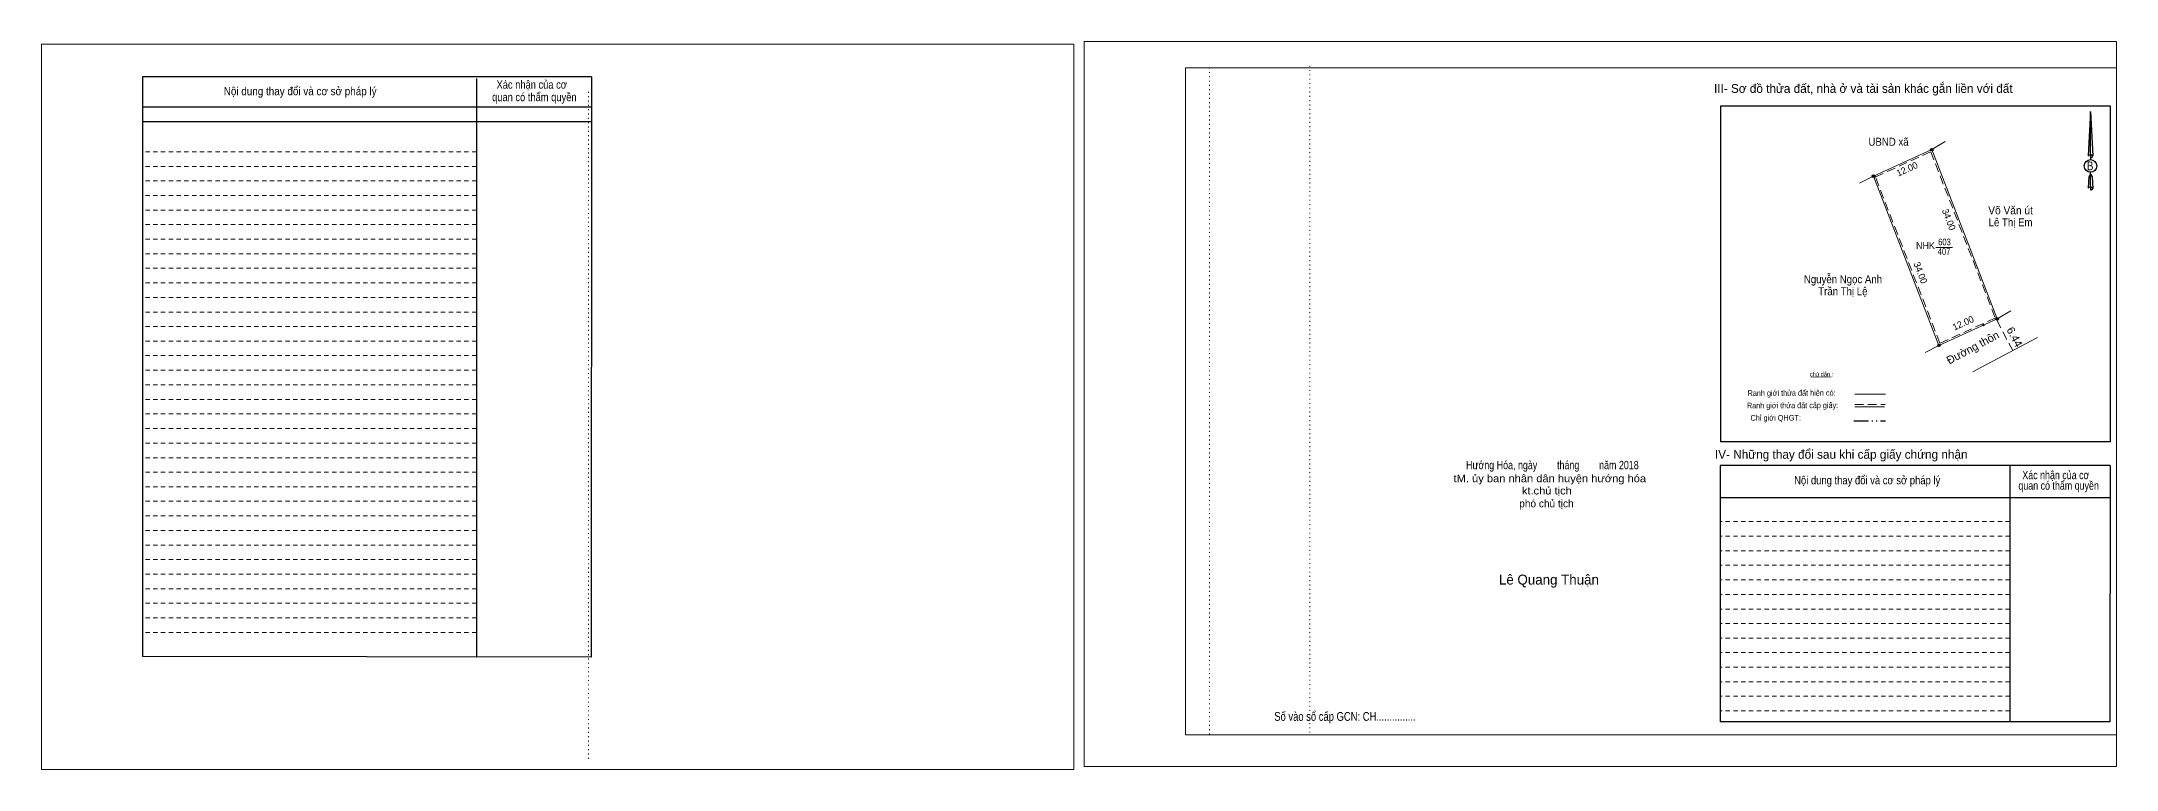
# Model space of a CAD drawing. Header units: metres. Extents: x 548167 to 548833, y 1837778 to 1837924.
# Drawn here: x 548444.3 to 548833.2, y 1837777.9 to 1837914.2 of the extents above; entities that cross this region are included whole.
import ezdxf
from ezdxf.enums import TextEntityAlignment as Align

# ---------------------------------------------------------------- set-up
doc = ezdxf.new("R2010")
doc.units = ezdxf.units.M
doc.header["$LTSCALE"] = 0.54
doc.header["$PDMODE"] = 32
doc.header["$PDSIZE"] = 0.27
for name, pattern in [('DASH_DOUBLE_DOT', [9.2, 5, -1.2, 0.3, -1.2, 0.3, -1.2]), ('DOTTED', [1.5, 0.3, -1.2]), ('MEDIUM_DASHED', [4.5, 3, -1.5]), ('SHORT_DASHED', [2.7, 1.5, -1.2])]:
    doc.linetypes.add(name, pattern=pattern)
for name, color, linetype, lineweight in [('18', 7, 'Continuous', 25), ('28', 7, 'SHORT_DASHED', 13), ('3', 7, 'Continuous', 13), ('5', 7, 'DASH_DOUBLE_DOT', 25), ('55', 7, 'Continuous', 13), ('7', 7, 'Continuous', 13), ('8', 7, 'Continuous', 13)]:
    doc.layers.add(name, color=color, linetype=linetype, lineweight=lineweight)

msp = doc.modelspace()

# ---------------------------------------------------------------- hatches: boundary and pattern name
at = {"layer": '8'}
for points in [[(548798.8544, 1837893.97, 1), (548798.3656, 1837893.97, 1)], [(548787.9244, 1837889.01, 1), (548787.4356, 1837889.01, 1)], [(548787.9244, 1837889.01, 1), (548787.4356, 1837889.01, 1)], [(548811.1444, 1837862.27, 1), (548810.6556, 1837862.27, 1)], [(548800.2144, 1837857.31, 1), (548799.7256, 1837857.31, 1)]]:
    msp.add_hatch(color=256, dxfattribs=at).paths.add_polyline_path(points)

# ---------------------------------------------------------------- linework, layer by layer
at = {"layer": '18'}
for p, q in [((548828.36, 1837901.12), (548828.8, 1837892.79)), ((548828.36, 1837901.12), (548828.8, 1837892.79)), ((548828.36, 1837901.12), (548828.8, 1837892.79)), ((548828, 1837894.06), (548827.95, 1837892.8)), ((548828.36, 1837893.03), (548828.36, 1837892.73)), ((548828.36, 1837892.73), (548828.36, 1837892.5)), ((548828.36, 1837892.5), (548828.36, 1837892.17)), ((548828.36, 1837892.5), (548828.36, 1837892.17)), ((548828.36, 1837892.5), (548828.36, 1837892.17)), ((548828.8, 1837892.79), (548828.8, 1837892.8)), ((548828.36, 1837889.36), (548828.36, 1837889.72)), ((548828.36, 1837889.36), (548828.36, 1837889.72)), ((548828.36, 1837889.36), (548828.36, 1837889.72)), ((548828.36, 1837889.36), (548828.68, 1837888.9)), ((548828.36, 1837889.36), (548828.68, 1837888.9)), ((548828.36, 1837889.36), (548828.68, 1837888.9)), ((548828.68, 1837888.9), (548828.8, 1837886.72)), ((548828.68, 1837888.9), (548828.8, 1837886.72)), ((548828.68, 1837888.9), (548828.8, 1837886.72)), ((548828.36, 1837887), (548828.36, 1837886.68)), ((548828.36, 1837886.68), (548828.36, 1837886.43)), ((548828.8, 1837886.72), (548828.8, 1837886.73))]:
    msp.add_line(p, q, dxfattribs=at)
for points in [[(548828.36, 1837893.03), (548828.36, 1837901.12), (548828, 1837894.06)], [(548828.36, 1837887), (548828.36, 1837889.36), (548828.08, 1837888.9), (548828, 1837888.02), (548827.95, 1837886.73)]]:
    msp.add_lwpolyline(points, dxfattribs=at)
for centre, start_param, end_param in [((548828.3736, 1837892.7516), 1.57079633, 3.07445202), ((548828.3736, 1837892.7516), 0.06714063, 1.57079633), ((548828.3736, 1837892.7516), 4.71238898, 6.28318531), ((548828.3736, 1837886.6962), 2.49106941, 3.07427841), ((548828.3736, 1837886.6962), 1.57079633, 2.49106941), ((548828.3736, 1837886.6962), 0.06714063, 1.57079633), ((548828.3736, 1837886.6962), 4.71238898, 6.28318531)]:
    msp.add_ellipse(centre, major_axis=(0.4277, 0), ratio=0.655448, start_param=start_param, end_param=end_param, dxfattribs=at)
msp.add_ellipse((548828.3731, 1837890.9234), major_axis=(0, 1.1864), ratio=0.983453, dxfattribs=at)
at = {"layer": '28', "linetype": 'Continuous', "lineweight": 25}
for p, q in [((548547.35, 1837907.6), (548463.19, 1837907.6)), ((548525.78, 1837907.31), (548525.81, 1837798.99)), ((548547.35, 1837907.6), (548547.28, 1837798.92)), ((548547.35, 1837901.92), (548463.29, 1837901.92)), ((548547.35, 1837901.92), (548463.29, 1837901.92)), ((548547.35, 1837899.19), (548463.29, 1837899.19)), ((548832.11, 1837839.26), (548759, 1837839.26)), ((548813.24, 1837834.81), (548813.27, 1837786.82)), ((548832.04, 1837834.81), (548832.02, 1837786.82)), ((548832.02, 1837828.72), (548758.95, 1837828.72)), ((548547.28, 1837798.92), (548463.19, 1837799.04)), ((548832.02, 1837786.82), (548758.95, 1837786.82))]:
    msp.add_line(p, q, dxfattribs=at)
at = {"layer": '28'}
for p, q in [((548525.78, 1837893.58), (548463.19, 1837893.58)), ((548525.78, 1837890.84), (548463.19, 1837890.84)), ((548525.78, 1837888.14), (548463.19, 1837888.14)), ((548525.78, 1837885.36), (548463.19, 1837885.36)), ((548525.78, 1837882.65), (548463.19, 1837882.65)), ((548525.78, 1837879.92), (548463.19, 1837879.92)), ((548525.78, 1837877.19), (548463.19, 1837877.19)), ((548525.78, 1837874.47), (548463.19, 1837874.47)), ((548525.78, 1837871.74), (548463.19, 1837871.74)), ((548525.78, 1837869.01), (548463.19, 1837869.01)), ((548525.78, 1837866.3), (548463.19, 1837866.3)), ((548525.78, 1837863.55), (548463.19, 1837863.55)), ((548525.78, 1837860.85), (548463.19, 1837860.85)), ((548525.78, 1837858.12), (548463.19, 1837858.12)), ((548525.78, 1837855.38), (548463.19, 1837855.38)), ((548525.78, 1837852.68), (548463.19, 1837852.68)), ((548525.78, 1837849.92), (548463.19, 1837849.92)), ((548525.78, 1837847.19), (548463.19, 1837847.19)), ((548525.78, 1837844.46), (548463.19, 1837844.46)), ((548525.78, 1837841.73), (548463.19, 1837841.73)), ((548525.78, 1837839), (548463.19, 1837839)), ((548525.78, 1837836.27), (548463.19, 1837836.27)), ((548525.78, 1837833.55), (548463.19, 1837833.55)), ((548525.78, 1837830.81), (548463.19, 1837830.81)), ((548525.78, 1837828.11), (548463.19, 1837828.11)), ((548525.78, 1837825.35), (548463.19, 1837825.35)), ((548525.78, 1837822.66), (548463.19, 1837822.66)), ((548813.26, 1837824.31), (548758.95, 1837824.31)), ((548525.78, 1837819.9), (548463.19, 1837819.9)), ((548813.26, 1837821.57), (548758.95, 1837821.57)), ((548813.26, 1837818.84), (548758.95, 1837818.84)), ((548525.78, 1837817.19), (548463.19, 1837817.19)), ((548525.78, 1837814.46), (548463.19, 1837814.46)), ((548813.26, 1837816.12), (548758.95, 1837816.12)), ((548525.78, 1837811.71), (548463.19, 1837811.71)), ((548813.26, 1837813.39), (548758.95, 1837813.39)), ((548813.26, 1837810.65), (548758.95, 1837810.65)), ((548525.78, 1837809), (548463.19, 1837809)), ((548813.26, 1837807.9), (548758.95, 1837807.9)), ((548525.78, 1837806.26), (548463.19, 1837806.26)), ((548525.78, 1837803.52), (548463.19, 1837803.52)), ((548813.27, 1837805.19), (548758.95, 1837805.19)), ((548813.27, 1837802.48), (548758.95, 1837802.48)), ((548813.27, 1837799.76), (548758.95, 1837799.76)), ((548813.27, 1837797.02), (548758.95, 1837797.02)), ((548813.27, 1837794.28), (548758.95, 1837794.28)), ((548813.27, 1837791.57), (548758.95, 1837791.57)), ((548813.27, 1837788.85), (548758.95, 1837788.85))]:
    msp.add_line(p, q, dxfattribs=at)
at = {"layer": '28', "linetype": 'Continuous', "lineweight": 25}
for points in [[(548547.35, 1837907.6), (548463.19, 1837907.6), (548463.19, 1837799.04)], [(548832.11, 1837839.26), (548832.11, 1837902.09), (548759, 1837902.09), (548759, 1837839.26)], [(548832.04, 1837834.81), (548758.95, 1837834.81), (548758.95, 1837786.82)]]:
    msp.add_lwpolyline(points, dxfattribs=at)
at = {"layer": '3'}
for p, q in [((548658.69, 1837909.32), (548833.25, 1837909.32)), ((548658.69, 1837784.36), (548658.69, 1837909.32)), ((548833.25, 1837909.32), (548833.25, 1837783.32)), ((548658.69, 1837784.36), (548833.25, 1837784.36))]:
    msp.add_line(p, q, dxfattribs=at)
at = {"layer": '3', "linetype": 'DOTTED'}
for p, q in [((548663.21, 1837909.32), (548663.21, 1837784.36)), ((548682.05, 1837909.69), (548682.05, 1837784.72)), ((548546.8, 1837904.77), (548546.8, 1837779.82))]:
    msp.add_line(p, q, dxfattribs=at)
at = {"layer": '3'}
for points in [[(548444.26, 1837777.87), (548637.8, 1837777.87), (548637.8, 1837913.71), (548444.26, 1837913.71)], [(548444.26, 1837913.71), (548637.8, 1837913.71), (548637.8, 1837777.87), (548444.26, 1837777.87)], [(548444.26, 1837777.87), (548637.8, 1837777.87), (548637.8, 1837913.71), (548444.26, 1837913.71)], [(548639.72, 1837778.43), (548833.25, 1837778.43), (548833.25, 1837914.22), (548639.72, 1837914.22)]]:
    msp.add_lwpolyline(points, close=True, dxfattribs=at)
msp.add_lwpolyline([(548665.76, 1837909.32), (548833.25, 1837909.32), (548833.25, 1837784.36), (548665.76, 1837784.36)], dxfattribs=at)
at = {"layer": '5'}
msp.add_line((548784.04, 1837843.18), (548789.93, 1837843.18), dxfattribs=at)
at = {"layer": '55'}
for p, q in [((548784.17, 1837848.14), (548789.93, 1837848.14)), ((548784.22, 1837845.82), (548789.74, 1837845.82)), ((548784.22, 1837845.82), (548789.74, 1837845.82))]:
    msp.add_line(p, q, dxfattribs=at)
at = {"layer": '55', "linetype": 'MEDIUM_DASHED'}
msp.add_line((548784.21, 1837846.22), (548789.86, 1837846.22), dxfattribs=at)
at = {"layer": '7'}
msp.add_line((548775.94, 1837851.37), (548779.75, 1837851.43), dxfattribs=at)
at = {"layer": '8'}
for p, q in [((548798.61, 1837893.97), (548801.12, 1837895.49)), ((548787.68, 1837889.01), (548785.08, 1837887.66)), ((548799.41, 1837875.67), (548802.51, 1837875.67)), ((548810.9, 1837862.27), (548813.41, 1837863.79)), ((548799.97, 1837857.31), (548797.37, 1837855.96)), ((548807.84, 1837853.14), (548818.43, 1837858.78)), ((548806.34, 1837852.34), (548807.84, 1837853.14))]:
    msp.add_line(p, q, dxfattribs=at)
at = {"layer": '8', "linetype": 'MEDIUM_DASHED'}
msp.add_line((548810.79, 1837862), (548813.81, 1837856.32), dxfattribs=at)
at = {"layer": '8'}
for points in [[(548787.68, 1837889.01), (548798.61, 1837893.97), (548810.9, 1837862.27), (548799.97, 1837857.31)], [(548798.61, 1837893.97), (548810.9, 1837862.27), (548799.97, 1837857.31), (548787.68, 1837889.01)]]:
    msp.add_lwpolyline(points, close=True, dxfattribs=at)
at = {"layer": '8', "linetype": 'MEDIUM_DASHED'}
msp.add_lwpolyline([(548788.06, 1837888.85), (548798.44, 1837893.57), (548810.52, 1837862.43), (548800.14, 1837857.71)], close=True, dxfattribs=at)
at = {"layer": '8', "lineweight": 25}
for centre in [(548798.61, 1837893.97), (548787.68, 1837889.01), (548787.68, 1837889.01), (548810.9, 1837862.27), (548799.97, 1837857.31)]:
    msp.add_circle(centre, 0.2444, dxfattribs=at)
at = {"layer": '8'}
msp.add_point((548808.31, 1837861.1), dxfattribs=at)

# ---------------------------------------------------------------- texts
at = {"layer": '18'}
for s, height, width, p in [('B', 1.629, 0.85, (548828.305, 1837890.12)), ('Hướng Hóa, ngày        tháng        năm 2018', 1.56, 0.8, (548727.5, 1837834.11)), ('tM. ủy ban nhân dân huyện hướng hóa', 1.415, 1.1, (548727.02, 1837831.68)), ('kt.chủ tịch', 1.415, 1.1, (548726.46, 1837829.38)), ('Số vào sổ cấp GCN: CH...............', 1.65, 0.8, (548688.605, 1837786.98))]:
    msp.add_text(s, height=height, dxfattribs=dict(at, width=width)).set_placement(p, align=Align.CENTER)
for s, height, p in [('phó chủ tịch', 1.415, (548726.385, 1837826.98)), ('Lê Quang Thuận', 1.867, (548726.85, 1837812.5))]:
    msp.add_text(s, height=height, dxfattribs=at).set_placement(p, align=Align.CENTER)
at = {"layer": '28'}
for s, height, width, p in [('Nội dung thay đổi và cơ sở pháp lý', 1.537, 0.9, (548492.755, 1837904.16)), ('Nội dung thay đổi và cơ sở pháp lý', 1.537, 0.9, (548492.755, 1837904.16)), (' quan có thẩm quyền', 1.537, 0.85, (548536.405, 1837903.05)), (' quan có thẩm quyền', 1.537, 0.85, (548536.405, 1837903.05)), ('Xác nhận của cơ', 1.537, 0.85, (548536.16, 1837905.39)), ('Xác nhận của cơ', 1.537, 0.85, (548536.16, 1837905.39)), ('Xác nhận của cơ', 1.556, 0.8, (548821.88, 1837832.24)), ('Nội dung thay đổi và cơ sở pháp lý', 1.556, 0.85, (548786.515, 1837831.28)), (' quan có thẩm quyền', 1.556, 0.8, (548822.17, 1837830.27))]:
    msp.add_text(s, height=height, dxfattribs=dict(at, width=width)).set_placement(p, align=Align.CENTER)
for s, p in [('III- Sơ đồ thửa đất, nhà ở và tài sản khác gắn liền với đất', (548785.785, 1837904.6)), ('IV- Những thay đổi sau khi cấp giấy chứng nhận', (548781.65, 1837836.07))]:
    msp.add_text(s, height=1.65, dxfattribs=at).set_placement(p, align=Align.CENTER)
at = {"layer": '55'}
for s, height, width, p in [('Ranh giới thửa đất cấp giấy:', 1.06, 0.8, (548772.5237, 1837845.5371)), ('Ranh giới thửa đất hiện có:', 1.065, 0.8, (548772.3387, 1837847.8565)), ('Chỉ giới QHGT:', 1.06, 0.85, (548769.3637, 1837843.2098))]:
    msp.add_text(s, height=height, rotation=0.135, dxfattribs=dict(at, width=width)).set_placement(p, align=Align.CENTER)
at = {"layer": '7'}
msp.add_text('chú dẫn :', height=0.7841, rotation=359.974, dxfattribs=at).set_placement((548777.9648, 1837851.5089), align=Align.CENTER)
at = {"layer": '8'}
for s, height, width, p in [('UBND xã', 1.5, 0.9, (548790.515, 1837894.7)), ('Võ Văn út', 1.5, 0.95, (548813.395, 1837881.85)), ('Lê Thị Em', 1.5, 0.9, (548813.39, 1837879.61)), ('603', 1.25, 0.85, (548801.005, 1837876.06)), ('407', 1.25, 0.85, (548800.915, 1837874.26)), ('Nguyễn Ngọc Anh', 1.5, 0.9, (548781.97, 1837868.95)), ('Trần Thị Lệ', 1.5, 0.9, (548781.955, 1837866.69))]:
    msp.add_text(s, height=height, dxfattribs=dict(at, width=width)).set_placement(p, align=Align.CENTER)
for s, rotation, p in [('12.00', 24.408, (548794.2417, 1837889.7675)), ('34.00', 291.191, (548801.244, 1837880.6609)), ('34.00', 291.191, (548795.924, 1837870.6809)), ('12.00', 24.408, (548804.7617, 1837860.9175))]:
    msp.add_text(s, height=1.25, rotation=rotation, dxfattribs=at).set_placement(p, align=Align.CENTER)
msp.add_text('NHK', height=1.25, dxfattribs=at).set_placement((548797.435, 1837875.39), align=Align.CENTER)
for s, rotation, p in [('Đường thôn', 28.039, (548801.9, 1837853.71)), ('6.44', 298.039, (548812.57, 1837860.25))]:
    msp.add_text(s, height=1.5, rotation=rotation, dxfattribs=at).set_placement(p)

doc.saveas('drawing.dxf')
